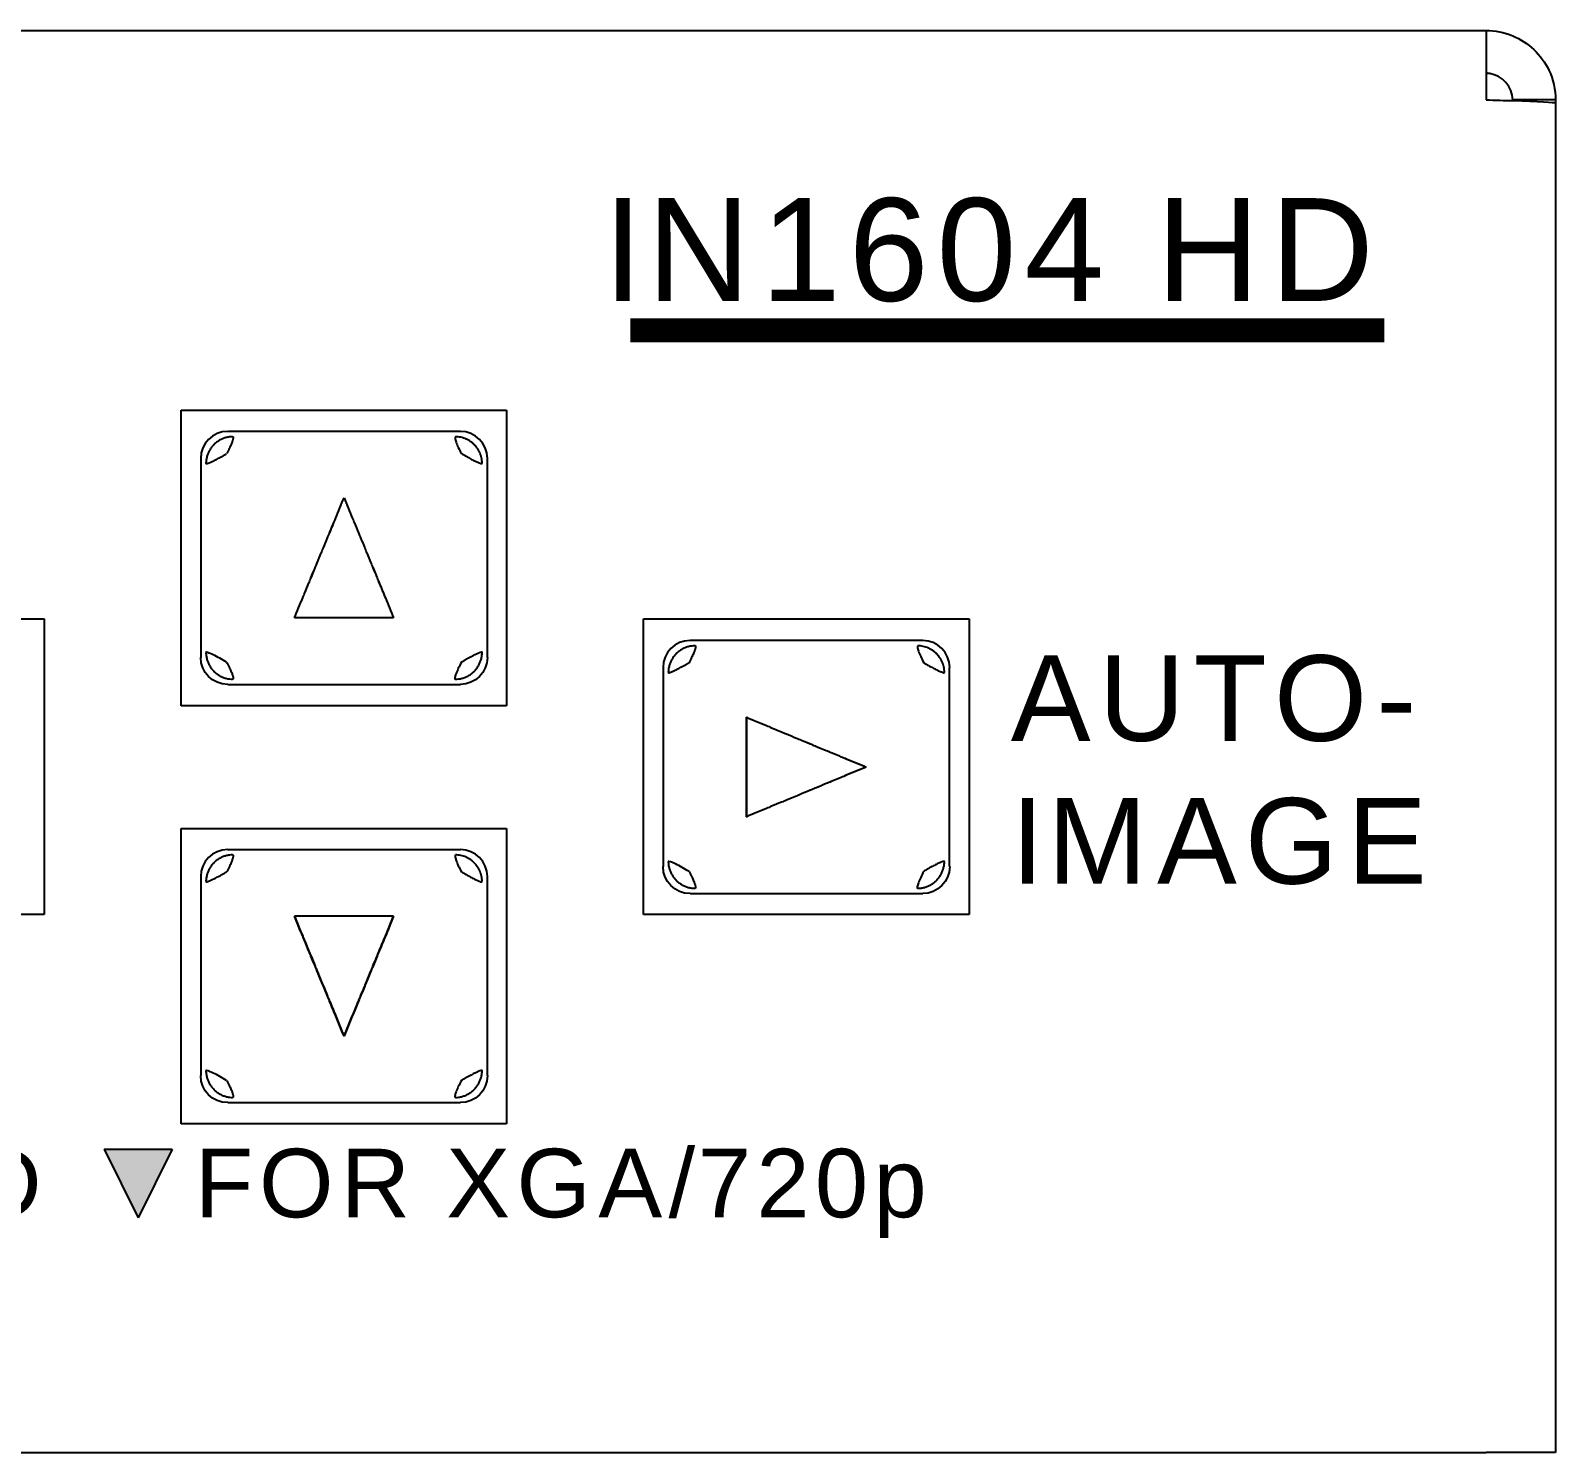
# Model space of a CAD drawing. Header units: inches. Extents: x 0.66 to 9.39, y 0.59 to 4.41.
# Drawn here: x 7.569 to 9.35, y 2.754 to 4.414 of the extents above; entities that cross this region are included whole.
import ezdxf

# ---------------------------------------------------------------- set-up
doc = ezdxf.new("R2010")
doc.units = ezdxf.units.IN
doc.header["$MEASUREMENT"] = 0
doc.styles.add('CAD_SALES', font='ARIAL.TTF')

msp = doc.modelspace()

# ---------------------------------------------------------------- hatches: boundary and pattern name
h = msp.add_hatch(color=256)
h.dxf.hatch_style = 1
h.paths.add_polyline_path([(7.7349, 3.1085), (7.6951, 3.1085), (7.6553, 3.1085), (7.6951, 3.0285)])

# ---------------------------------------------------------------- linework, layer by layer
for p, q in [((0.7458, 4.4145), (9.2688, 4.4145)), ((9.2688, 4.4145), (9.2688, 4.3335)), ((9.2998, 4.3326), (9.2998, 4.3335)), ((9.3498, 4.3335), (9.2998, 4.3335)), ((9.3498, 4.3335), (9.3498, 4.3299)), ((9.3498, 4.3299), (9.3498, 2.7545)), ((7.7453, 3.6261), (7.7453, 3.9711)), ((7.7453, 3.9711), (8.1253, 3.9711)), ((8.1253, 3.9711), (8.1253, 3.6261)), ((8.0713, 3.9464), (7.7996, 3.9464)), ((7.7681, 3.9149), (7.7681, 3.6826)), ((8.1028, 3.6826), (8.1028, 3.9149)), ((7.2052, 3.7275), (7.5852, 3.7275)), ((7.5852, 3.7275), (7.5852, 3.3825)), ((7.8775, 3.7288), (7.8776, 3.7288)), ((7.9933, 3.7288), (7.9933, 3.7288)), ((8.2852, 3.3825), (8.2852, 3.7275)), ((8.2852, 3.7275), (8.6652, 3.7275)), ((8.6652, 3.7275), (8.6652, 3.3825)), ((8.611, 3.7023), (8.3394, 3.7023)), ((8.3079, 3.6708), (8.3079, 3.4385)), ((8.6425, 3.4385), (8.6425, 3.6708)), ((7.7996, 3.6511), (8.0713, 3.6511)), ((8.1253, 3.6261), (7.7453, 3.6261)), ((8.4053, 3.6127), (8.4056, 3.6127)), ((8.4053, 3.4967), (8.4053, 3.6127)), ((8.545, 3.5547), (8.5448, 3.5547)), ((8.4053, 3.4967), (8.4056, 3.4967)), ((7.7453, 3.1381), (7.7453, 3.4831)), ((7.7453, 3.4831), (8.1253, 3.4831)), ((8.1253, 3.4831), (8.1253, 3.1381)), ((8.0713, 3.4582), (7.7996, 3.4582)), ((7.7681, 3.4267), (7.7681, 3.1944)), ((8.1028, 3.1944), (8.1028, 3.4267)), ((8.3394, 3.407), (8.611, 3.407)), ((7.5852, 3.3825), (7.2052, 3.3825)), ((7.8775, 3.3806), (7.8776, 3.3806)), ((7.9933, 3.3806), (7.9933, 3.3806)), ((8.6652, 3.3825), (8.2852, 3.3825)), ((7.7996, 3.1629), (8.0713, 3.1629)), ((8.1253, 3.1381), (7.7453, 3.1381)), ((7.6553, 3.1085), (7.7349, 3.1085)), ((7.6553, 3.1085), (7.6951, 3.0285)), ((7.7349, 3.1085), (7.6951, 3.0285)), ((7.6951, 3.1085), (7.7349, 3.1085)), ((0.7458, 2.7545), (9.2688, 2.7545)), ((9.2998, 2.7545), (9.2688, 2.7545)), ((9.3498, 2.7545), (9.2998, 2.7545))]:
    msp.add_line(p, q)
at = {"color": 1, "ltscale": 0.5, "const_width": 0.028}
msp.add_lwpolyline([(8.2697, 4.0645), (9.1498, 4.0645)], dxfattribs=at)
for centre, major_axis in [((7.7996, 3.9149), (-0.0223, 0.0223)), ((8.0713, 3.9149), (0.0223, 0.0223)), ((8.3394, 3.6708), (-0.0223, 0.0223)), ((8.611, 3.6708), (0.0223, 0.0223)), ((7.7996, 3.4267), (-0.0223, 0.0223)), ((8.0713, 3.4267), (0.0223, 0.0223))]:
    msp.add_ellipse(centre, major_axis=major_axis, ratio=0.999524, start_param=5.498025, end_param=7.068346)
at = {"extrusion": (0, 0, -1)}
for centre, major_axis in [((7.7996, 3.6826), (-0.0223, -0.0223)), ((8.0713, 3.6826), (0.0223, -0.0223)), ((8.3394, 3.4385), (-0.0223, -0.0223)), ((8.611, 3.4385), (0.0223, -0.0223)), ((7.7996, 3.1944), (-0.0223, -0.0223)), ((8.0713, 3.1944), (0.0223, -0.0223))]:
    msp.add_ellipse(centre, major_axis=major_axis, ratio=0.999524, start_param=5.498025, end_param=7.068346, dxfattribs=at)
for points in [[(9.2688, 4.4145), (9.2794, 4.4145), (9.29, 4.4124), (9.2998, 4.4083)], [(9.2688, 4.3335), (9.2794, 4.3332), (9.2901, 4.3329), (9.2998, 4.3326)], [(9.2998, 4.3326), (9.3289, 4.3317), (9.3498, 4.3308), (9.3498, 4.3299)], [(7.8054, 3.9403), (7.8041, 3.9403), (7.8016, 3.9401), (7.7976, 3.9393), (7.7937, 3.938), (7.79, 3.9362), (7.7866, 3.9339), (7.7835, 3.9312), (7.7808, 3.9281), (7.7785, 3.9247), (7.7767, 3.9211), (7.7753, 3.9172), (7.7745, 3.9131), (7.7742, 3.9105), (7.7742, 3.9091)], [(7.8054, 3.9403), (7.8055, 3.9403), (7.8056, 3.9403), (7.8058, 3.9401), (7.8059, 3.9398), (7.806, 3.9394), (7.806, 3.9389), (7.8059, 3.9382), (7.8057, 3.9373), (7.8054, 3.9362), (7.805, 3.9349), (7.8044, 3.9333), (7.8037, 3.9314), (7.8028, 3.9292), (7.8016, 3.9267), (7.8002, 3.9239), (7.799, 3.9217), (7.7984, 3.9206)], [(8.0655, 3.9403), (8.0647, 3.9398), (8.0651, 3.9352), (8.0699, 3.9253), (8.0725, 3.9206)], [(8.0967, 3.9091), (8.0966, 3.9102), (8.0965, 3.9123), (8.096, 3.9156), (8.0951, 3.9187), (8.0939, 3.9218), (8.0924, 3.9247), (8.0906, 3.9275), (8.0885, 3.93), (8.0861, 3.9323), (8.0836, 3.9344), (8.0808, 3.9362), (8.0779, 3.9376), (8.0749, 3.9388), (8.0718, 3.9397), (8.0685, 3.9402), (8.0666, 3.9403), (8.0655, 3.9403)], [(7.7742, 3.9091), (7.7743, 3.909), (7.7743, 3.9089), (7.7745, 3.9089), (7.7748, 3.9089), (7.7753, 3.9089), (7.7758, 3.909), (7.7764, 3.9092), (7.7772, 3.9095), (7.7781, 3.9099), (7.7793, 3.9104), (7.7807, 3.911), (7.7824, 3.9118), (7.7843, 3.9127), (7.7865, 3.9138), (7.789, 3.9152), (7.7918, 3.9167), (7.795, 3.9185), (7.7972, 3.9199), (7.7984, 3.9206)], [(8.0725, 3.9206), (8.0743, 3.9196), (8.0779, 3.9173), (8.0833, 3.9144), (8.0879, 3.912), (8.0917, 3.9103), (8.0944, 3.9093), (8.0962, 3.9087), (8.0966, 3.9089), (8.0967, 3.9091)], [(7.9933, 3.7288), (7.9548, 3.7288), (7.916, 3.7288), (7.8776, 3.7288)], [(7.7984, 3.6769), (7.7958, 3.6785), (7.7903, 3.6817), (7.7824, 3.6858), (7.776, 3.6886), (7.7744, 3.6888), (7.7742, 3.6885)], [(7.7742, 3.6885), (7.7742, 3.6871), (7.7745, 3.6844), (7.7753, 3.6803), (7.7767, 3.6765), (7.7785, 3.6728), (7.7808, 3.6694), (7.7835, 3.6663), (7.7866, 3.6636), (7.79, 3.6613), (7.7937, 3.6595), (7.7976, 3.6582), (7.8016, 3.6574), (7.8041, 3.6572), (7.8054, 3.6572)], [(8.0655, 3.6572), (8.0668, 3.6572), (8.0693, 3.6574), (8.0733, 3.6582), (8.0772, 3.6595), (8.0808, 3.6613), (8.0843, 3.6636), (8.0874, 3.6663), (8.0901, 3.6694), (8.0924, 3.6728), (8.0942, 3.6765), (8.0956, 3.6803), (8.0964, 3.6844), (8.0966, 3.6871), (8.0967, 3.6885)], [(8.0967, 3.6885), (8.0966, 3.6885), (8.0966, 3.6886), (8.0963, 3.6887), (8.096, 3.6887), (8.0955, 3.6886), (8.0949, 3.6884), (8.0942, 3.6882), (8.0933, 3.6879), (8.0922, 3.6874), (8.0908, 3.6868), (8.0892, 3.6861), (8.0872, 3.6851), (8.085, 3.684), (8.0824, 3.6826), (8.0794, 3.681), (8.0761, 3.6791), (8.0737, 3.6777), (8.0725, 3.6769)], [(8.3452, 3.6962), (8.3438, 3.6962), (8.3414, 3.696), (8.3373, 3.6952), (8.3335, 3.6939), (8.3298, 3.6921), (8.3264, 3.6898), (8.3233, 3.6871), (8.3206, 3.6841), (8.3183, 3.6806), (8.3164, 3.677), (8.315, 3.6731), (8.3142, 3.669), (8.314, 3.6664), (8.314, 3.665)], [(8.3452, 3.6962), (8.3452, 3.6962), (8.3454, 3.6962), (8.3456, 3.696), (8.3457, 3.6957), (8.3457, 3.6953), (8.3457, 3.6948), (8.3457, 3.6941), (8.3455, 3.6932), (8.3452, 3.6921), (8.3448, 3.6908), (8.3442, 3.6892), (8.3434, 3.6873), (8.3425, 3.6851), (8.3413, 3.6826), (8.3399, 3.6798), (8.3388, 3.6776), (8.3382, 3.6765)], [(8.6052, 3.6962), (8.6044, 3.6957), (8.6049, 3.6911), (8.6097, 3.6812), (8.6122, 3.6765)], [(8.6364, 3.665), (8.6364, 3.6661), (8.6362, 3.6682), (8.6357, 3.6715), (8.6348, 3.6746), (8.6336, 3.6777), (8.6321, 3.6806), (8.6303, 3.6834), (8.6282, 3.6859), (8.6259, 3.6882), (8.6233, 3.6903), (8.6206, 3.6921), (8.6177, 3.6935), (8.6146, 3.6947), (8.6115, 3.6956), (8.6082, 3.6961), (8.6063, 3.6962), (8.6052, 3.6962)], [(7.7984, 3.6769), (7.7991, 3.6757), (7.8003, 3.6734), (7.8018, 3.6704), (7.803, 3.6678), (7.8039, 3.6655), (7.8047, 3.6636), (7.8052, 3.662), (7.8056, 3.6607), (7.8059, 3.6597), (7.806, 3.6589), (7.806, 3.6582), (7.806, 3.6578), (7.8058, 3.6575), (7.8057, 3.6573), (7.8055, 3.6572), (7.8054, 3.6572)], [(8.0725, 3.6769), (8.0712, 3.6745), (8.0687, 3.6698), (8.066, 3.6634), (8.0646, 3.6586), (8.065, 3.6573), (8.0655, 3.6572)], [(8.314, 3.665), (8.314, 3.6649), (8.3141, 3.6648), (8.3143, 3.6648), (8.3146, 3.6648), (8.315, 3.6648), (8.3155, 3.6649), (8.3162, 3.6651), (8.3169, 3.6654), (8.3179, 3.6658), (8.319, 3.6663), (8.3205, 3.6669), (8.3221, 3.6677), (8.324, 3.6686), (8.3262, 3.6698), (8.3288, 3.6711), (8.3316, 3.6727), (8.3347, 3.6744), (8.337, 3.6758), (8.3382, 3.6765)], [(8.6122, 3.6765), (8.6141, 3.6755), (8.6177, 3.6732), (8.623, 3.6703), (8.6277, 3.6679), (8.6315, 3.6662), (8.6342, 3.6652), (8.6359, 3.6646), (8.6364, 3.6648), (8.6364, 3.665)], [(7.8054, 3.4522), (7.8041, 3.4521), (7.8016, 3.4519), (7.7976, 3.4511), (7.7937, 3.4498), (7.79, 3.448), (7.7866, 3.4457), (7.7835, 3.443), (7.7808, 3.44), (7.7785, 3.4366), (7.7767, 3.4329), (7.7753, 3.429), (7.7745, 3.4249), (7.7742, 3.4223), (7.7742, 3.4209)], [(7.8054, 3.4522), (7.8055, 3.4521), (7.8056, 3.4521), (7.8058, 3.4519), (7.8059, 3.4516), (7.806, 3.4512), (7.806, 3.4507), (7.8059, 3.45), (7.8057, 3.4491), (7.8054, 3.448), (7.805, 3.4467), (7.8044, 3.4451), (7.8037, 3.4432), (7.8028, 3.441), (7.8016, 3.4385), (7.8002, 3.4357), (7.799, 3.4335), (7.7984, 3.4324)], [(8.0655, 3.4522), (8.0647, 3.4516), (8.0651, 3.447), (8.0699, 3.4372), (8.0725, 3.4324)], [(8.0967, 3.4209), (8.0966, 3.422), (8.0965, 3.4241), (8.096, 3.4274), (8.0951, 3.4305), (8.0939, 3.4336), (8.0924, 3.4365), (8.0906, 3.4393), (8.0885, 3.4418), (8.0861, 3.4441), (8.0836, 3.4462), (8.0808, 3.448), (8.0779, 3.4495), (8.0749, 3.4506), (8.0718, 3.4515), (8.0685, 3.452), (8.0666, 3.4521), (8.0655, 3.4522)], [(8.3382, 3.4328), (8.3355, 3.4344), (8.3301, 3.4376), (8.3221, 3.4418), (8.3158, 3.4445), (8.3142, 3.4447), (8.314, 3.4444)], [(8.314, 3.4444), (8.314, 3.443), (8.3142, 3.4403), (8.315, 3.4362), (8.3164, 3.4324), (8.3183, 3.4287), (8.3206, 3.4253), (8.3233, 3.4222), (8.3264, 3.4195), (8.3298, 3.4172), (8.3335, 3.4154), (8.3373, 3.4141), (8.3414, 3.4133), (8.3438, 3.4131), (8.3452, 3.4131)], [(8.6052, 3.4131), (8.6066, 3.4131), (8.609, 3.4133), (8.6131, 3.4141), (8.6169, 3.4154), (8.6206, 3.4172), (8.624, 3.4195), (8.6271, 3.4222), (8.6298, 3.4253), (8.6321, 3.4287), (8.634, 3.4324), (8.6353, 3.4362), (8.6362, 3.4403), (8.6364, 3.443), (8.6364, 3.4444)], [(8.6364, 3.4444), (8.6364, 3.4444), (8.6363, 3.4445), (8.6361, 3.4446), (8.6357, 3.4446), (8.6352, 3.4445), (8.6347, 3.4443), (8.6339, 3.4441), (8.633, 3.4438), (8.6319, 3.4433), (8.6306, 3.4427), (8.6289, 3.442), (8.627, 3.441), (8.6247, 3.4399), (8.6221, 3.4385), (8.6192, 3.4369), (8.6159, 3.435), (8.6135, 3.4336), (8.6122, 3.4328)], [(7.7742, 3.4209), (7.7743, 3.4208), (7.7743, 3.4207), (7.7745, 3.4207), (7.7748, 3.4207), (7.7753, 3.4207), (7.7758, 3.4208), (7.7764, 3.421), (7.7772, 3.4213), (7.7781, 3.4217), (7.7793, 3.4222), (7.7807, 3.4228), (7.7824, 3.4236), (7.7843, 3.4245), (7.7865, 3.4257), (7.789, 3.427), (7.7918, 3.4286), (7.795, 3.4304), (7.7972, 3.4317), (7.7984, 3.4324)], [(8.0725, 3.4324), (8.0743, 3.4314), (8.0779, 3.4291), (8.0833, 3.4262), (8.0879, 3.4238), (8.0917, 3.4221), (8.0944, 3.4211), (8.0962, 3.4205), (8.0966, 3.4207), (8.0967, 3.4209)], [(8.3382, 3.4328), (8.3388, 3.4316), (8.34, 3.4293), (8.3415, 3.4263), (8.3427, 3.4237), (8.3437, 3.4214), (8.3444, 3.4195), (8.345, 3.4179), (8.3454, 3.4166), (8.3456, 3.4156), (8.3457, 3.4148), (8.3458, 3.4141), (8.3457, 3.4137), (8.3456, 3.4134), (8.3454, 3.4132), (8.3452, 3.4131), (8.3452, 3.4131)], [(8.6122, 3.4328), (8.6109, 3.4304), (8.6085, 3.4257), (8.6058, 3.4193), (8.6044, 3.4145), (8.6047, 3.4132), (8.6052, 3.4131)], [(7.9933, 3.3806), (7.9548, 3.3806), (7.916, 3.3806), (7.8776, 3.3806)], [(7.7984, 3.1887), (7.7958, 3.1903), (7.7903, 3.1935), (7.7824, 3.1977), (7.776, 3.2004), (7.7744, 3.2006), (7.7742, 3.2003)], [(7.7742, 3.2003), (7.7742, 3.1989), (7.7745, 3.1962), (7.7753, 3.1922), (7.7767, 3.1883), (7.7785, 3.1846), (7.7808, 3.1812), (7.7835, 3.1781), (7.7866, 3.1754), (7.79, 3.1731), (7.7937, 3.1713), (7.7976, 3.17), (7.8016, 3.1692), (7.8041, 3.169), (7.8054, 3.169)], [(7.7984, 3.1887), (7.7991, 3.1875), (7.8003, 3.1852), (7.8018, 3.1822), (7.803, 3.1796), (7.8039, 3.1773), (7.8047, 3.1754), (7.8052, 3.1738), (7.8056, 3.1725), (7.8059, 3.1715), (7.806, 3.1707), (7.806, 3.1701), (7.806, 3.1696), (7.8058, 3.1693), (7.8057, 3.1691), (7.8055, 3.169), (7.8054, 3.169)], [(8.0725, 3.1887), (8.0712, 3.1864), (8.0687, 3.1816), (8.066, 3.1752), (8.0646, 3.1704), (8.065, 3.1691), (8.0655, 3.169)], [(8.0655, 3.169), (8.0668, 3.169), (8.0693, 3.1692), (8.0733, 3.17), (8.0772, 3.1713), (8.0808, 3.1731), (8.0843, 3.1754), (8.0874, 3.1781), (8.0901, 3.1812), (8.0924, 3.1846), (8.0942, 3.1883), (8.0956, 3.1922), (8.0964, 3.1962), (8.0966, 3.1989), (8.0967, 3.2003)], [(8.0967, 3.2003), (8.0966, 3.2003), (8.0966, 3.2004), (8.0963, 3.2005), (8.096, 3.2005), (8.0955, 3.2004), (8.0949, 3.2002), (8.0942, 3.2), (8.0933, 3.1997), (8.0922, 3.1992), (8.0908, 3.1986), (8.0892, 3.1979), (8.0872, 3.1969), (8.085, 3.1958), (8.0824, 3.1944), (8.0794, 3.1928), (8.0761, 3.1909), (8.0737, 3.1895), (8.0725, 3.1887)]]:
    msp.add_open_spline(points, degree=3)
for points, knots in [([(9.2998, 4.4083), (9.3181, 4.4007), (9.3335, 4.3861), (9.342, 4.3682), (9.3471, 4.3574), (9.3498, 4.3454), (9.3498, 4.3335)], [0.2500225, 0.2500225, 0.2500225, 0.2500225, 0.7179833, 0.7179833, 0.7179833, 1, 1, 1, 1]), ([(9.2998, 4.3335), (9.2998, 4.3483), (9.2877, 4.3622), (9.273, 4.3642), (9.2716, 4.3644), (9.2702, 4.3645), (9.2688, 4.3645)], [-1, -1, -1, -1, -0.087159, -0.087159, -0.087159, 0, 0, 0, 0]), ([(7.8775, 3.7288), (7.8791, 3.7326), (7.8808, 3.7365), (7.8824, 3.7404), (7.884, 3.7443), (7.8856, 3.7482), (7.8872, 3.7521), (7.888, 3.754), (7.8888, 3.756), (7.8896, 3.7579), (7.8912, 3.7618), (7.8928, 3.7657), (7.8944, 3.7696), (7.8952, 3.7715), (7.896, 3.7735), (7.8968, 3.7754), (7.8984, 3.7793), (7.9, 3.7832), (7.9016, 3.7871), (7.9024, 3.789), (7.9032, 3.791), (7.904, 3.7929), (7.9057, 3.7968), (7.9073, 3.8007), (7.9089, 3.8046), (7.9097, 3.8065), (7.9105, 3.8085), (7.9113, 3.8104), (7.9129, 3.8143), (7.9145, 3.8182), (7.9161, 3.8221), (7.9169, 3.824), (7.9177, 3.826), (7.9185, 3.8279), (7.9209, 3.8338), (7.9234, 3.8396), (7.9258, 3.8454), (7.929, 3.8532), (7.9322, 3.861), (7.9354, 3.8688)], [0, 0, 0, 0, 0.0320749, 0.0320749, 0.0320749, 0.0641498, 0.0641498, 0.0641498, 0.0801872, 0.0801872, 0.0801872, 0.1122621, 0.1122621, 0.1122621, 0.1282996, 0.1282996, 0.1282996, 0.1603744, 0.1603744, 0.1603744, 0.1764119, 0.1764119, 0.1764119, 0.2084868, 0.2084868, 0.2084868, 0.2245242, 0.2245242, 0.2245242, 0.2565991, 0.2565991, 0.2565991, 0.2726366, 0.2726366, 0.2726366, 0.3207489, 0.3207489, 0.3207489, 0.3848987, 0.3848987, 0.3848987, 0.3848987]), ([(7.8776, 3.7288), (7.8792, 3.7326), (7.8808, 3.7365), (7.8824, 3.7404), (7.884, 3.7443), (7.8856, 3.7482), (7.8872, 3.7521), (7.888, 3.754), (7.8888, 3.756), (7.8896, 3.7579), (7.8912, 3.7618), (7.8928, 3.7657), (7.8944, 3.7696), (7.8952, 3.7715), (7.896, 3.7735), (7.8969, 3.7754), (7.8985, 3.7793), (7.9001, 3.7832), (7.9017, 3.7871), (7.9025, 3.789), (7.9033, 3.791), (7.9041, 3.7929), (7.9057, 3.7968), (7.9073, 3.8007), (7.9089, 3.8046), (7.9097, 3.8065), (7.9105, 3.8085), (7.9113, 3.8104), (7.9129, 3.8143), (7.9145, 3.8182), (7.9161, 3.8221), (7.9169, 3.824), (7.9177, 3.826), (7.9186, 3.8279), (7.921, 3.8338), (7.9234, 3.8396), (7.9258, 3.8454), (7.929, 3.8532), (7.9322, 3.861), (7.9354, 3.8688)], [0, 0, 0, 0, 0.0320749, 0.0320749, 0.0320749, 0.0641498, 0.0641498, 0.0641498, 0.0801872, 0.0801872, 0.0801872, 0.1122621, 0.1122621, 0.1122621, 0.1282996, 0.1282996, 0.1282996, 0.1603744, 0.1603744, 0.1603744, 0.1764119, 0.1764119, 0.1764119, 0.2084868, 0.2084868, 0.2084868, 0.2245242, 0.2245242, 0.2245242, 0.2565991, 0.2565991, 0.2565991, 0.2726366, 0.2726366, 0.2726366, 0.3207489, 0.3207489, 0.3207489, 0.3848987, 0.3848987, 0.3848987, 0.3848987]), ([(7.9354, 3.8688), (7.9371, 3.8649), (7.9387, 3.861), (7.9403, 3.8571), (7.9419, 3.8532), (7.9435, 3.8493), (7.9451, 3.8454), (7.9459, 3.8435), (7.9467, 3.8415), (7.9475, 3.8396), (7.9491, 3.8357), (7.9507, 3.8318), (7.9523, 3.8279), (7.9531, 3.826), (7.9539, 3.824), (7.9548, 3.8221), (7.9564, 3.8182), (7.958, 3.8143), (7.9596, 3.8104), (7.9604, 3.8085), (7.9612, 3.8065), (7.962, 3.8046), (7.9636, 3.8007), (7.9652, 3.7968), (7.9668, 3.7929), (7.9676, 3.791), (7.9684, 3.789), (7.9692, 3.7871), (7.9708, 3.7832), (7.9724, 3.7793), (7.974, 3.7754), (7.9748, 3.7735), (7.9756, 3.7715), (7.9764, 3.7696), (7.9789, 3.7638), (7.9813, 3.7579), (7.9837, 3.7521), (7.9869, 3.7443), (7.9901, 3.7365), (7.9933, 3.7288)], [0, 0, 0, 0, 0.0320749, 0.0320749, 0.0320749, 0.0641498, 0.0641498, 0.0641498, 0.0801872, 0.0801872, 0.0801872, 0.1122621, 0.1122621, 0.1122621, 0.1282996, 0.1282996, 0.1282996, 0.1603744, 0.1603744, 0.1603744, 0.1764119, 0.1764119, 0.1764119, 0.2084868, 0.2084868, 0.2084868, 0.2245242, 0.2245242, 0.2245242, 0.2565991, 0.2565991, 0.2565991, 0.2726366, 0.2726366, 0.2726366, 0.3207489, 0.3207489, 0.3207489, 0.3848987, 0.3848987, 0.3848987, 0.3848987]), ([(7.9354, 3.8688), (7.9371, 3.8649), (7.9387, 3.861), (7.9403, 3.8571), (7.9419, 3.8532), (7.9435, 3.8493), (7.9451, 3.8454), (7.9459, 3.8435), (7.9467, 3.8415), (7.9475, 3.8396), (7.9491, 3.8357), (7.9507, 3.8318), (7.9524, 3.8279), (7.9532, 3.826), (7.954, 3.824), (7.9548, 3.8221), (7.9564, 3.8182), (7.958, 3.8143), (7.9596, 3.8104), (7.9604, 3.8085), (7.9612, 3.8065), (7.962, 3.8046), (7.9636, 3.8007), (7.9652, 3.7968), (7.9668, 3.7929), (7.9676, 3.791), (7.9684, 3.789), (7.9693, 3.7871), (7.9709, 3.7832), (7.9725, 3.7793), (7.9741, 3.7754), (7.9749, 3.7735), (7.9757, 3.7715), (7.9765, 3.7696), (7.9789, 3.7638), (7.9813, 3.7579), (7.9837, 3.7521), (7.9869, 3.7443), (7.9901, 3.7365), (7.9933, 3.7288)], [0, 0, 0, 0, 0.0320749, 0.0320749, 0.0320749, 0.0641498, 0.0641498, 0.0641498, 0.0801872, 0.0801872, 0.0801872, 0.1122621, 0.1122621, 0.1122621, 0.1282996, 0.1282996, 0.1282996, 0.1603744, 0.1603744, 0.1603744, 0.1764119, 0.1764119, 0.1764119, 0.2084868, 0.2084868, 0.2084868, 0.2245242, 0.2245242, 0.2245242, 0.2565991, 0.2565991, 0.2565991, 0.2726366, 0.2726366, 0.2726366, 0.3207489, 0.3207489, 0.3207489, 0.3848987, 0.3848987, 0.3848987, 0.3848987]), ([(8.4056, 3.6127), (8.4094, 3.611), (8.4133, 3.6094), (8.4171, 3.6078), (8.421, 3.6062), (8.4249, 3.6046), (8.4287, 3.603), (8.4307, 3.6022), (8.4326, 3.6014), (8.4345, 3.6006), (8.4384, 3.599), (8.4423, 3.5974), (8.4461, 3.5957), (8.4481, 3.5949), (8.45, 3.5941), (8.4519, 3.5933), (8.4558, 3.5917), (8.4597, 3.5901), (8.4636, 3.5885), (8.4655, 3.5877), (8.4674, 3.5869), (8.4694, 3.5861), (8.4733, 3.5845), (8.4771, 3.5829), (8.481, 3.5812), (8.4829, 3.5804), (8.4849, 3.5796), (8.4868, 3.5788), (8.4907, 3.5772), (8.4946, 3.5756), (8.4984, 3.574), (8.5004, 3.5732), (8.5023, 3.5724), (8.5042, 3.5716), (8.5081, 3.57), (8.512, 3.5684), (8.5159, 3.5667), (8.5178, 3.5659), (8.5197, 3.5651), (8.5217, 3.5643), (8.5255, 3.5627), (8.5294, 3.5611), (8.5332, 3.5595), (8.5371, 3.5579), (8.5409, 3.5563), (8.5448, 3.5547)], [0, 0, 0, 0, 0.0320749, 0.0320749, 0.0320749, 0.0641498, 0.0641498, 0.0641498, 0.0801872, 0.0801872, 0.0801872, 0.1122621, 0.1122621, 0.1122621, 0.1282996, 0.1282996, 0.1282996, 0.1603744, 0.1603744, 0.1603744, 0.1764119, 0.1764119, 0.1764119, 0.2084868, 0.2084868, 0.2084868, 0.2245242, 0.2245242, 0.2245242, 0.2565991, 0.2565991, 0.2565991, 0.2726366, 0.2726366, 0.2726366, 0.3047114, 0.3047114, 0.3047114, 0.3207489, 0.3207489, 0.3207489, 0.3528238, 0.3528238, 0.3528238, 0.3848987, 0.3848987, 0.3848987, 0.3848987]), ([(8.4056, 3.4967), (8.4056, 3.5031), (8.4056, 3.5096), (8.4056, 3.516), (8.4056, 3.5224), (8.4056, 3.5289), (8.4056, 3.5353), (8.4056, 3.5386), (8.4056, 3.5418), (8.4056, 3.545), (8.4056, 3.5676), (8.4056, 3.5901), (8.4056, 3.6127)], [0, 0, 0, 0, 0.0490981, 0.0490981, 0.0490981, 0.0981962, 0.0981962, 0.0981962, 0.1227453, 0.1227453, 0.1227453, 0.2945887, 0.2945887, 0.2945887, 0.2945887]), ([(8.4752, 3.5837), (8.4771, 3.5829), (8.4791, 3.582), (8.481, 3.5812), (8.483, 3.5804), (8.4849, 3.5796), (8.4869, 3.5788), (8.4907, 3.5772), (8.4946, 3.5756), (8.4985, 3.574), (8.5005, 3.5732), (8.5024, 3.5724), (8.5043, 3.5716), (8.5082, 3.57), (8.5121, 3.5684), (8.516, 3.5667), (8.5179, 3.5659), (8.5199, 3.5651), (8.5218, 3.5643), (8.5257, 3.5627), (8.5296, 3.5611), (8.5334, 3.5595), (8.5373, 3.5579), (8.5412, 3.5563), (8.545, 3.5547)], [0.1924493, 0.1924493, 0.1924493, 0.1924493, 0.2084868, 0.2084868, 0.2084868, 0.2245242, 0.2245242, 0.2245242, 0.2565991, 0.2565991, 0.2565991, 0.2726366, 0.2726366, 0.2726366, 0.3047114, 0.3047114, 0.3047114, 0.3207489, 0.3207489, 0.3207489, 0.3528238, 0.3528238, 0.3528238, 0.3848987, 0.3848987, 0.3848987, 0.3848987]), ([(8.5448, 3.5547), (8.5409, 3.5531), (8.5371, 3.5514), (8.5332, 3.5498), (8.5294, 3.5482), (8.5255, 3.5466), (8.5217, 3.545), (8.5197, 3.5442), (8.5178, 3.5434), (8.5159, 3.5426), (8.512, 3.541), (8.5081, 3.5394), (8.5042, 3.5378), (8.5023, 3.5369), (8.5004, 3.5361), (8.4984, 3.5353), (8.4946, 3.5337), (8.4907, 3.5321), (8.4868, 3.5305), (8.4849, 3.5297), (8.4829, 3.5289), (8.481, 3.5281), (8.4771, 3.5265), (8.4733, 3.5249), (8.4694, 3.5233), (8.4674, 3.5224), (8.4655, 3.5216), (8.4636, 3.5208), (8.4597, 3.5192), (8.4558, 3.5176), (8.4519, 3.516), (8.45, 3.5152), (8.4481, 3.5144), (8.4461, 3.5136), (8.4423, 3.512), (8.4384, 3.5104), (8.4345, 3.5088), (8.4326, 3.508), (8.4307, 3.5071), (8.4287, 3.5063), (8.4249, 3.5047), (8.421, 3.5031), (8.4171, 3.5015), (8.4133, 3.4999), (8.4094, 3.4983), (8.4056, 3.4967)], [0, 0, 0, 0, 0.0320749, 0.0320749, 0.0320749, 0.0641498, 0.0641498, 0.0641498, 0.0801872, 0.0801872, 0.0801872, 0.1122621, 0.1122621, 0.1122621, 0.1282996, 0.1282996, 0.1282996, 0.1603744, 0.1603744, 0.1603744, 0.1764119, 0.1764119, 0.1764119, 0.2084868, 0.2084868, 0.2084868, 0.2245242, 0.2245242, 0.2245242, 0.2565991, 0.2565991, 0.2565991, 0.2726366, 0.2726366, 0.2726366, 0.3047114, 0.3047114, 0.3047114, 0.3207489, 0.3207489, 0.3207489, 0.3528238, 0.3528238, 0.3528238, 0.3848987, 0.3848987, 0.3848987, 0.3848987]), ([(8.545, 3.5547), (8.5412, 3.5531), (8.5373, 3.5514), (8.5334, 3.5498), (8.5296, 3.5482), (8.5257, 3.5466), (8.5218, 3.545), (8.5199, 3.5442), (8.5179, 3.5434), (8.516, 3.5426), (8.5121, 3.541), (8.5082, 3.5394), (8.5043, 3.5378), (8.5024, 3.5369), (8.5005, 3.5361), (8.4985, 3.5353), (8.4946, 3.5337), (8.4907, 3.5321), (8.4869, 3.5305), (8.4849, 3.5297), (8.483, 3.5289), (8.481, 3.5281), (8.4791, 3.5273), (8.4771, 3.5265), (8.4752, 3.5257)], [0, 0, 0, 0, 0.0320749, 0.0320749, 0.0320749, 0.0641498, 0.0641498, 0.0641498, 0.0801872, 0.0801872, 0.0801872, 0.1122621, 0.1122621, 0.1122621, 0.1282996, 0.1282996, 0.1282996, 0.1603744, 0.1603744, 0.1603744, 0.1764119, 0.1764119, 0.1764119, 0.1924493, 0.1924493, 0.1924493, 0.1924493]), ([(7.9354, 3.2406), (7.9322, 3.2483), (7.929, 3.2561), (7.9258, 3.2639), (7.9234, 3.2697), (7.9209, 3.2756), (7.9185, 3.2814), (7.9177, 3.2833), (7.9169, 3.2853), (7.9161, 3.2872), (7.9145, 3.2911), (7.9129, 3.295), (7.9113, 3.2989), (7.9105, 3.3008), (7.9097, 3.3028), (7.9089, 3.3047), (7.9073, 3.3086), (7.9057, 3.3125), (7.904, 3.3164), (7.9032, 3.3183), (7.9024, 3.3203), (7.9016, 3.3222), (7.9, 3.3261), (7.8984, 3.33), (7.8968, 3.3339), (7.896, 3.3358), (7.8952, 3.3378), (7.8944, 3.3397), (7.8928, 3.3436), (7.8912, 3.3475), (7.8896, 3.3514), (7.8888, 3.3533), (7.888, 3.3553), (7.8872, 3.3572), (7.8856, 3.3611), (7.884, 3.365), (7.8824, 3.3689), (7.8808, 3.3728), (7.8791, 3.3767), (7.8775, 3.3806)], [-0.3848987, -0.3848987, -0.3848987, -0.3848987, -0.3207489, -0.3207489, -0.3207489, -0.2726366, -0.2726366, -0.2726366, -0.2565991, -0.2565991, -0.2565991, -0.2245242, -0.2245242, -0.2245242, -0.2084868, -0.2084868, -0.2084868, -0.1764119, -0.1764119, -0.1764119, -0.1603744, -0.1603744, -0.1603744, -0.1282996, -0.1282996, -0.1282996, -0.1122621, -0.1122621, -0.1122621, -0.0801872, -0.0801872, -0.0801872, -0.0641498, -0.0641498, -0.0641498, -0.0320749, -0.0320749, -0.0320749, 0, 0, 0, 0]), ([(7.8776, 3.3806), (7.8792, 3.3767), (7.8808, 3.3728), (7.8824, 3.3689), (7.884, 3.365), (7.8856, 3.3611), (7.8872, 3.3572), (7.888, 3.3553), (7.8888, 3.3533), (7.8896, 3.3514), (7.8912, 3.3475), (7.8928, 3.3436), (7.8944, 3.3397), (7.8952, 3.3378), (7.896, 3.3358), (7.8969, 3.3339), (7.8985, 3.33), (7.9001, 3.3261), (7.9017, 3.3222), (7.9025, 3.3203), (7.9033, 3.3183), (7.9041, 3.3164), (7.9057, 3.3125), (7.9073, 3.3086), (7.9089, 3.3047), (7.9097, 3.3028), (7.9105, 3.3008), (7.9113, 3.2989), (7.9129, 3.295), (7.9145, 3.2911), (7.9161, 3.2872), (7.9169, 3.2853), (7.9177, 3.2833), (7.9186, 3.2814), (7.921, 3.2756), (7.9234, 3.2697), (7.9258, 3.2639), (7.929, 3.2561), (7.9322, 3.2483), (7.9354, 3.2406)], [0, 0, 0, 0, 0.0320749, 0.0320749, 0.0320749, 0.0641498, 0.0641498, 0.0641498, 0.0801872, 0.0801872, 0.0801872, 0.1122621, 0.1122621, 0.1122621, 0.1282996, 0.1282996, 0.1282996, 0.1603744, 0.1603744, 0.1603744, 0.1764119, 0.1764119, 0.1764119, 0.2084868, 0.2084868, 0.2084868, 0.2245242, 0.2245242, 0.2245242, 0.2565991, 0.2565991, 0.2565991, 0.2726366, 0.2726366, 0.2726366, 0.3207489, 0.3207489, 0.3207489, 0.3848987, 0.3848987, 0.3848987, 0.3848987]), ([(7.9354, 3.2406), (7.9371, 3.2445), (7.9387, 3.2483), (7.9403, 3.2522), (7.9419, 3.2561), (7.9435, 3.26), (7.9451, 3.2639), (7.9459, 3.2658), (7.9467, 3.2678), (7.9475, 3.2697), (7.9491, 3.2736), (7.9507, 3.2775), (7.9523, 3.2814), (7.9531, 3.2833), (7.9539, 3.2853), (7.9548, 3.2872), (7.9564, 3.2911), (7.958, 3.295), (7.9596, 3.2989), (7.9604, 3.3008), (7.9612, 3.3028), (7.962, 3.3047), (7.9636, 3.3086), (7.9652, 3.3125), (7.9668, 3.3164), (7.9676, 3.3183), (7.9684, 3.3203), (7.9692, 3.3222), (7.9708, 3.3261), (7.9724, 3.33), (7.974, 3.3339), (7.9748, 3.3358), (7.9756, 3.3378), (7.9764, 3.3397), (7.9789, 3.3456), (7.9813, 3.3514), (7.9837, 3.3572), (7.9869, 3.365), (7.9901, 3.3728), (7.9933, 3.3806)], [0, 0, 0, 0, 0.0320749, 0.0320749, 0.0320749, 0.0641498, 0.0641498, 0.0641498, 0.0801872, 0.0801872, 0.0801872, 0.1122621, 0.1122621, 0.1122621, 0.1282996, 0.1282996, 0.1282996, 0.1603744, 0.1603744, 0.1603744, 0.1764119, 0.1764119, 0.1764119, 0.2084868, 0.2084868, 0.2084868, 0.2245242, 0.2245242, 0.2245242, 0.2565991, 0.2565991, 0.2565991, 0.2726366, 0.2726366, 0.2726366, 0.3207489, 0.3207489, 0.3207489, 0.3848987, 0.3848987, 0.3848987, 0.3848987]), ([(7.9933, 3.3806), (7.9901, 3.3728), (7.9869, 3.365), (7.9837, 3.3572), (7.9813, 3.3514), (7.9789, 3.3456), (7.9765, 3.3397), (7.9757, 3.3378), (7.9749, 3.3358), (7.9741, 3.3339), (7.9725, 3.33), (7.9709, 3.3261), (7.9693, 3.3222), (7.9684, 3.3203), (7.9676, 3.3183), (7.9668, 3.3164), (7.9652, 3.3125), (7.9636, 3.3086), (7.962, 3.3047), (7.9612, 3.3028), (7.9604, 3.3008), (7.9596, 3.2989), (7.958, 3.295), (7.9564, 3.2911), (7.9548, 3.2872), (7.954, 3.2853), (7.9532, 3.2833), (7.9524, 3.2814), (7.9507, 3.2775), (7.9491, 3.2736), (7.9475, 3.2697), (7.9467, 3.2678), (7.9459, 3.2658), (7.9451, 3.2639), (7.9435, 3.26), (7.9419, 3.2561), (7.9403, 3.2522), (7.9387, 3.2483), (7.9371, 3.2445), (7.9354, 3.2406)], [-0.3848987, -0.3848987, -0.3848987, -0.3848987, -0.3207489, -0.3207489, -0.3207489, -0.2726366, -0.2726366, -0.2726366, -0.2565991, -0.2565991, -0.2565991, -0.2245242, -0.2245242, -0.2245242, -0.2084868, -0.2084868, -0.2084868, -0.1764119, -0.1764119, -0.1764119, -0.1603744, -0.1603744, -0.1603744, -0.1282996, -0.1282996, -0.1282996, -0.1122621, -0.1122621, -0.1122621, -0.0801872, -0.0801872, -0.0801872, -0.0641498, -0.0641498, -0.0641498, -0.0320749, -0.0320749, -0.0320749, 0, 0, 0, 0])]:
    msp.add_open_spline(points, degree=3, knots=knots)

# ---------------------------------------------------------------- texts
at = {"style": 'CAD_SALES'}
for s, width, insert, char_height, attachment_point in [('{\\T1.1;IN1604 HD}', 1.053133, (9.1498, 4.0971), 0.12, 9), ('{\\T1.1;AUTO-\\PIMAGE}', 0.420552, (8.7139, 3.5511), 0.1, 4), ('{\\T1.1;HOLD     FOR XGA/720p}', 1.872185, (7.9354, 3.0049), 0.08, 8)]:
    msp.add_mtext_dynamic_manual_height_columns(s, width=width, gutter_width=0.6, heights=[0], dxfattribs=dict(at, insert=insert, char_height=char_height, attachment_point=attachment_point))

doc.saveas('drawing.dxf')
